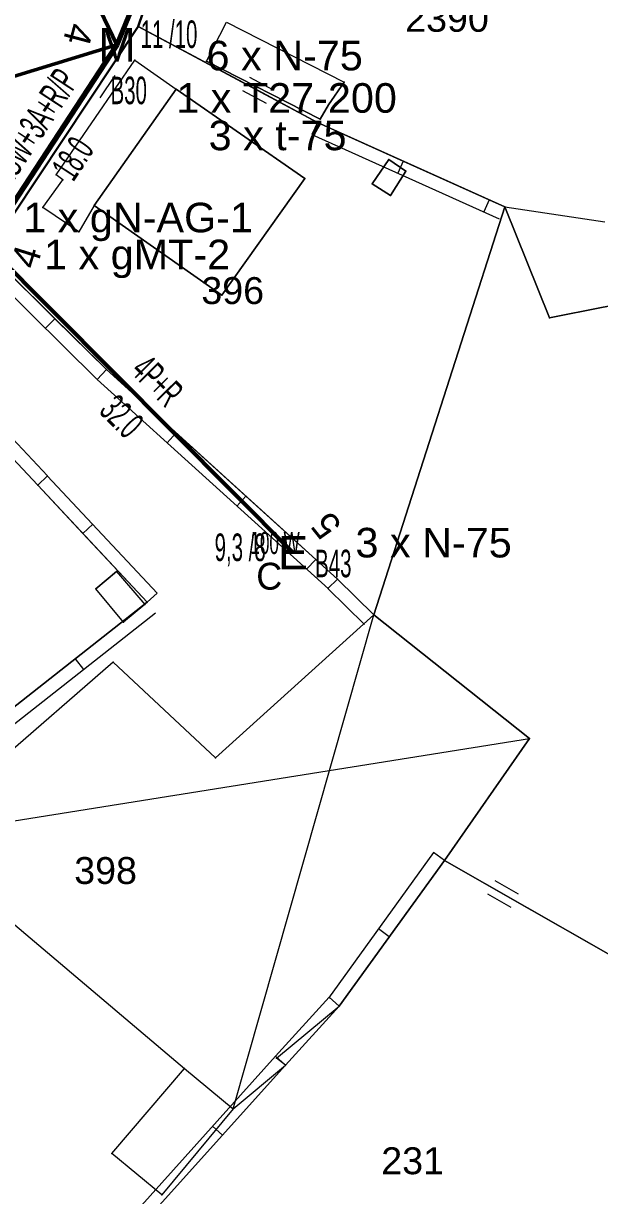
# Model space of a CAD drawing. Header units: millimetres. Extents: x 614452 to 616952, y 4151662 to 4153442.
# Drawn here: x 615490.6 to 615533.4, y 4152348.2 to 4152435.4 of the extents above; entities that cross this region are included whole.
import ezdxf
from ezdxf.enums import TextEntityAlignment as Align
from ezdxf.xclip import XClip

# ---------------------------------------------------------------- set-up
doc = ezdxf.new("R2010")
doc.units = ezdxf.units.MM
doc.header["$XCLIPFRAME"] = 2
for name, color, linetype, lineweight in [('02_ADA_ALN_YENI', 7, 'Continuous', 30), ('03_PARSEL_ALN_ESKI', 18, 'Continuous', 0), ('03_PARSEL_ALN_YENI', 171, 'Continuous', 0), ('03_PARSEL_NO_ESKI', 5, 'Continuous', 0), ('03_PARSEL_SNR_YENI', 5, 'Continuous', 0), ('04_YAPI_ALN_TSCLSIZ', 18, 'Continuous', 0), ('04_YAPI_SNR_TSCLSZ', 77, 'Continuous', 0), ('06_DETAY_SNR_KROKI', 4, 'Continuous', 0), ('07_SNRTIP_GECERLI', 30, 'Continuous', 0), ('07_SNRTIP_SABIT', 18, 'Continuous', 0), ('DIREK_AG_YENI', 108, 'Continuous', 25), ('DIREK_OG_YENI', 10, 'Continuous', 25), ('HAT_AG_HAVAI_YENI', 3, 'Continuous', 50), ('HAT_OG_HAVAI_YENI', 1, 'Continuous', 70), ('NOKTA_PARSEL_ESKI', 6, 'Continuous', 0), ('NOKTA_PARSEL_YENI', 30, 'Continuous', 0), ('NOKTA_YAPI_TSCLSIZ', 77, 'Continuous', 0)]:
    doc.layers.add(name, color=color, linetype=linetype, lineweight=lineweight)
doc.layers.add('LAMBA_GUCU', color=4, linetype='Continuous')
doc.layers.add('Unknown_Point_Feature', color=7, linetype='Continuous')
doc.styles.add('Direk', font='B_CAD')
doc.styles.get("Standard").update_dxf_attribs({"font": 'Arial'})

# ---------------------------------------------------------------- blocks, each defined once
blk = doc.blocks.new('fggg')
at = {"layer": '02_ADA_ALN_YENI', "color": 252}
blk.add_polyline3d([(615501.322, 4152441.569, 0), (615499.15, 4152435.134, 0), (615487.976, 4152418.327, 0), (615481.492, 4152411.855, 0), (615478.021, 4152410.486, 0), (615467.473, 4152403.038, 0), (615459.57, 4152397.229, 0), (615452.83, 4152394.8, 0), (615443.707, 4152389.496, 0), (615440.424, 4152387.371, 0), (615431.101, 4152380.351, 0), (615429.739, 4152379.721, 0), (615422.327, 4152376.284, 0), (615415.694, 4152372.705, 0)], dxfattribs=at)
at = {"layer": '03_PARSEL_ALN_ESKI', "color": 252}
for p in [(615506.459, 4152415.5), (615497.012, 4152372.373), (615519.829, 4152350.789)]:
    blk.add_point(p, dxfattribs=at)
at = {"layer": '03_PARSEL_ALN_YENI', "color": 252}
for points in [[(615501.322, 4152441.569, 0), (615510.576, 4152452.946, 0), (615512.727, 4152455.927, 0), (615512.98, 4152456.695, 0), (615522.602, 4152452.034, 0), (615536.748, 4152437.86, 0), (615547.707, 4152439.396, 0), (615547.072, 4152429.356, 0), (615540.646, 4152415.484, 0), (615533.686, 4152414.26, 0), (615529.706, 4152413.477, 0), (615526.38, 4152421.739, 0), (615512.461, 4152428.01, 0), (615499.15, 4152435.134, 0), (615501.322, 4152441.569, 0)], [(615513.944, 4152394.051, 0), (615496.776, 4152409.62, 0), (615487.976, 4152418.327, 0), (615499.15, 4152435.134, 0), (615512.461, 4152428.01, 0), (615526.38, 4152421.739, 0), (615516.662, 4152391.388, 0), (615513.944, 4152394.051, 0)], [(615543.236, 4152360.953, 0), (615521.898, 4152373.119, 0), (615528.229, 4152382.203, 0), (615516.662, 4152391.388, 0), (615526.38, 4152421.739, 0), (615529.706, 4152413.477, 0), (615533.686, 4152414.26, 0), (615540.646, 4152415.484, 0), (615551.449, 4152402.123, 0), (615553.971, 4152394.953, 0), (615555.649, 4152383.688, 0), (615560.676, 4152365.877, 0), (615561.727, 4152354.005, 0), (615543.236, 4152360.953, 0)], [(615486.672, 4152342.174, 0), (615466.822, 4152366.92, 0), (615477.958, 4152375.125, 0), (615499.809, 4152392.321, 0), (615491.68, 4152401.027, 0), (615481.492, 4152411.855, 0), (615487.976, 4152418.327, 0), (615496.776, 4152409.62, 0), (615513.944, 4152394.051, 0), (615516.662, 4152391.388, 0), (615528.229, 4152382.203, 0), (615521.898, 4152373.119, 0), (615514.084, 4152362.293, 0), (615510.086, 4152357.889, 0), (615494.021, 4152340.02, 0), (615491.031, 4152336.863, 0), (615489.488, 4152338.75, 0), (615486.672, 4152342.174, 0)], [(615499.809, 4152392.321, 0), (615477.958, 4152375.125, 0), (615466.822, 4152366.92, 0), (615465.9, 4152369.976, 0), (615462.989, 4152375.154, 0), (615459.011, 4152383.527, 0), (615452.83, 4152394.8, 0), (615459.57, 4152397.229, 0), (615467.473, 4152403.038, 0), (615478.021, 4152410.486, 0), (615481.492, 4152411.855, 0), (615491.68, 4152401.027, 0), (615499.809, 4152392.321, 0)], [(615521.898, 4152373.119, 0), (615543.236, 4152360.953, 0), (615535.092, 4152346.815, 0), (615530.611, 4152333.777, 0), (615508.193, 4152337.736, 0), (615494.021, 4152340.02, 0), (615510.086, 4152357.889, 0), (615514.084, 4152362.293, 0), (615521.898, 4152373.119, 0)]]:
    blk.add_polyline3d(points, close=True, dxfattribs=at)
at = {"layer": '03_PARSEL_SNR_YENI', "color": 252}
for p, q in [((615499.15, 4152435.134, 651.069), (615501.322, 4152441.569, 650.797)), ((615499.15, 4152435.134, 0.953), (615496.382, 4152430.97, 0.953)), ((615499.236, 4152435.088, 0.953), (615499.15, 4152435.134, 0.953)), ((615508.053, 4152430.369, 0.953), (615499.236, 4152435.088, 0.953)), ((615496.382, 4152430.97, 0.953), (615490.845, 4152422.643, 0.953)), ((615497.404, 4152431.492, 0.953), (615496.297, 4152429.826, 0.953)), ((615509.2, 4152430.393, 0.953), (615507.436, 4152431.337, 0.953)), ((615508.669, 4152429.402, 0.953), (615506.906, 4152430.345, 0.953)), ((615512.461, 4152428.01, 0.953), (615508.053, 4152430.369, 0.953)), ((615512.461, 4152428.01, 0.953), (615512.05, 4152427.098, 0.953)), ((615512.461, 4152428.01, 0.953), (615518.843, 4152425.135, 0.953)), ((615512.05, 4152427.098, 0.953), (615525.969, 4152420.827, 0.953)), ((615518.843, 4152425.135, 0.953), (615518.432, 4152424.223, 0.953)), ((615518.843, 4152425.135, 0.953), (615525.225, 4152422.259, 0.953)), ((615490.845, 4152422.643, 0.953), (615488.077, 4152418.479, 0.953)), ((615525.225, 4152422.259, 0.953), (615524.815, 4152421.348, 0.953)), ((615525.225, 4152422.259, 0.953), (615526.38, 4152421.739, 0.953)), ((615487.976, 4152418.327, 0.953), (615492.952, 4152413.404, 0.953)), ((615487.273, 4152417.616, 0.953), (615496.073, 4152408.909, 0.953)), ((615492.952, 4152413.404, 0.953), (615492.249, 4152412.693, 0.953)), ((615492.952, 4152413.404, 0.953), (615496.776, 4152409.62, 0.953)), ((615492.408, 4152401.712, 0.953), (615482.22, 4152412.54, 0.953)), ((615496.776, 4152409.62, 0.953), (615496.104, 4152408.879, 0.953)), ((615496.776, 4152409.62, 0.953), (615501.961, 4152404.918, 0.953)), ((615496.104, 4152408.879, 0.953), (615513.272, 4152393.31, 0.953)), ((615491.68, 4152401.027, 0.953), (615486.883, 4152406.125, 0.953)), ((615501.961, 4152404.918, 0.953), (615501.29, 4152404.177, 0.953)), ((615501.961, 4152404.918, 0.953), (615507.147, 4152400.215, 0.953)), ((615491.68, 4152401.027, 0.953), (615492.408, 4152401.712, 0.953)), ((615500.54, 4152393.003, 0.953), (615492.411, 4152401.709, 0.953)), ((615495.032, 4152397.437, 0.953), (615491.68, 4152401.027, 0.953)), ((615507.147, 4152400.215, 0.953), (615506.475, 4152399.474, 0.953)), ((615507.147, 4152400.215, 0.953), (615512.332, 4152395.513, 0.953)), ((615495.032, 4152397.437, 0.953), (615495.763, 4152398.12, 0.953)), ((615499.809, 4152392.321, 0.953), (615495.032, 4152397.437, 0.953)), ((615512.332, 4152395.513, 0.953), (615511.66, 4152394.772, 0.953)), ((615512.332, 4152395.513, 0.953), (615513.944, 4152394.051, 0.953)), ((615513.944, 4152394.051, 0.953), (615513.244, 4152393.337, 0.953)), ((615513.944, 4152394.051, 0.953), (615516.662, 4152391.388, 0.953)), ((615499.809, 4152392.321, 0.953), (615500.54, 4152393.003, 0.953)), ((615513.244, 4152393.337, 0.953), (615515.962, 4152390.674, 0.953)), ((615494.461, 4152388.112, 0.953), (615499.809, 4152392.321, 0.953)), ((615478.576, 4152374.339, 0.953), (615500.427, 4152391.535, 0.953)), ((615488.96, 4152383.783, 0.953), (615494.461, 4152388.112, 0.953)), ((615494.461, 4152388.112, 0.953), (615495.079, 4152387.326, 0.953)), ((615521.087, 4152373.704, 0.953), (615513.273, 4152362.878, 0.953)), ((615521.898, 4152373.119, 0.953), (615521.087, 4152373.704, 0.953)), ((615521.898, 4152373.119, 0.953), (615517.801, 4152367.443, 0.953)), ((615521.898, 4152373.119, 0.953), (615526.242, 4152370.642, 0.953)), ((615525.652, 4152371.626, 0.953), (615527.389, 4152370.636, 0.953)), ((615525.094, 4152370.649, 0.953), (615526.832, 4152369.659, 0.953)), ((615526.242, 4152370.642, 0.953), (615534.929, 4152365.689, 0.953)), ((615517.801, 4152367.443, 0.953), (615514.084, 4152362.293, 0.953)), ((615517.801, 4152367.443, 0.953), (615516.99, 4152368.028, 0.953)), ((615513.344, 4152362.965, 0.953), (615509.346, 4152358.561, 0.953)), ((615514.084, 4152362.293, 0.953), (615513.344, 4152362.965, 0.953)), ((615514.084, 4152362.293, 0.953), (615510.086, 4152357.889, 0.953)), ((615509.342, 4152358.558, 0.953), (615493.277, 4152340.689, 0.953)), ((615510.086, 4152357.889, 0.953), (615509.342, 4152358.558, 0.953)), ((615510.086, 4152357.889, 0.953), (615505.406, 4152352.683, 0.953)), ((615505.406, 4152352.683, 0.953), (615504.662, 4152353.352, 0.953)), ((615505.406, 4152352.683, 0.953), (615500.726, 4152347.478, 0.953))]:
    blk.add_line(p, q, dxfattribs=at)
for p in [(615499.15, 4152435.134, 651.069), (615499.15, 4152435.134, 651.069), (615512.461, 4152428.01, 647.499), (615512.461, 4152428.01, 647.499), (615526.38, 4152421.739, 643.643), (615496.776, 4152409.62, 648.737), (615496.776, 4152409.62, 648.737), (615491.68, 4152401.027, 648.365), (615491.68, 4152401.027, 648.365), (615513.944, 4152394.051, 645.147), (615513.944, 4152394.051, 645.147), (615499.809, 4152392.321, 646.833), (615499.809, 4152392.321, 646.833), (615516.662, 4152391.388, 641.725), (615521.898, 4152373.119, 645.866), (615521.898, 4152373.119, 645.866), (615514.084, 4152362.293, 643.596), (615514.084, 4152362.293, 643.596), (615510.086, 4152357.889, 642.368), (615510.086, 4152357.889, 642.368)]:
    blk.add_point(p, dxfattribs=at)
at = {"layer": '04_YAPI_ALN_TSCLSIZ', "color": 252}
for points in [[(615512.653, 4152428.247, 0), (615504.219, 4152432.554, 0), (615505.708, 4152435.469, 0), (615514.458, 4152431.001, 0), (615513.28, 4152429.308, 0), (615512.653, 4152428.247, 0)], [(615494.722, 4152419.872, 0), (615492.053, 4152421.668, 0), (615493.543, 4152423.747, 0), (615493.036, 4152424.115, 0), (615498.88, 4152432.647, 0), (615501.963, 4152430.476, 0), (615495.872, 4152421.826, 0), (615494.722, 4152419.872, 0)], [(615511.532, 4152423.823, 0), (615505.354, 4152415.149, 0), (615495.872, 4152421.826, 0), (615501.963, 4152430.476, 0), (615511.532, 4152423.823, 0)], [(615519.036, 4152424.392, 0), (615517.888, 4152422.565, 0), (615516.527, 4152423.448, 0), (615517.773, 4152425.24, 0), (615519.036, 4152424.392, 0)], [(615498.058, 4152390.837, 0), (615495.988, 4152393.315, 0), (615497.533, 4152394.606, 0), (615499.644, 4152392.162, 0), (615498.058, 4152390.837, 0)], [(615500.894, 4152348.257, 0), (615497.186, 4152351.336, 0), (615502.586, 4152357.653, 0), (615506.203, 4152354.649, 0), (615500.894, 4152348.257, 0)]]:
    blk.add_polyline3d(points, close=True, dxfattribs=at)
at = {"layer": '04_YAPI_SNR_TSCLSZ', "color": 252}
for p, q in [((615504.219, 4152432.554, 648.258), (615505.708, 4152435.469)), ((615505.708, 4152435.469), (615514.458, 4152431.001, 645.93)), ((615493.036, 4152424.115, 647.881), (615498.88, 4152432.647, 650.082)), ((615498.88, 4152432.647, 650.082), (615501.963, 4152430.476, 651.524)), ((615504.219, 4152432.554, 648.258), (615512.653, 4152428.247, 647.887)), ((615513.28, 4152429.308, 646.196), (615514.458, 4152431.001, 645.93)), ((615501.963, 4152430.476, 651.524), (615495.872, 4152421.826)), ((615511.532, 4152423.823, 644.573), (615501.963, 4152430.476, 651.524)), ((615512.653, 4152428.247, 647.887), (615513.28, 4152429.308, 646.196)), ((615517.773, 4152425.24, 644.788), (615516.527, 4152423.448, 644.549)), ((615519.036, 4152424.392, 646.046), (615517.773, 4152425.24, 644.788)), ((615493.543, 4152423.747, 648.181), (615493.036, 4152424.115, 647.881)), ((615517.888, 4152422.565, 647.122), (615519.036, 4152424.392, 646.046)), ((615492.053, 4152421.668, 648.615), (615493.543, 4152423.747, 648.181)), ((615505.354, 4152415.149, 645.3), (615511.532, 4152423.823, 644.573)), ((615516.527, 4152423.448, 644.549), (615517.888, 4152422.565, 647.122)), ((615494.722, 4152419.872, 648.524), (615492.053, 4152421.668, 648.615)), ((615495.872, 4152421.826), (615494.722, 4152419.872, 648.524)), ((615495.872, 4152421.826), (615505.354, 4152415.149, 645.3)), ((615497.533, 4152394.606, 644.812), (615495.988, 4152393.315)), ((615497.533, 4152394.606, 644.812), (615499.644, 4152392.162, 643.573)), ((615498.058, 4152390.837, 644.302), (615495.988, 4152393.315)), ((615499.644, 4152392.162, 643.573), (615498.058, 4152390.837, 644.302)), ((615516.662, 4152391.388, 641.725), (615504.883, 4152380.751, 642.194)), ((615506.203, 4152354.649, 641.901), (615516.662, 4152391.388, 641.725)), ((615528.229, 4152382.203, 642.472), (615516.662, 4152391.388, 641.725)), ((615497.292, 4152387.859, 642.304), (615482.296, 4152374.837, 644.245)), ((615504.883, 4152380.751, 642.194), (615497.292, 4152387.859, 642.304)), ((615482.296, 4152374.837, 644.245), (615528.229, 4152382.203, 642.472)), ((615521.898, 4152373.119, 645.866), (615528.229, 4152382.203, 642.472)), ((615482.296, 4152374.837, 644.245), (615502.586, 4152357.653, 640.97)), ((615514.084, 4152362.293, 643.596), (615521.898, 4152373.119, 645.866)), ((615509.415, 4152358.418, 641.866), (615514.084, 4152362.293, 643.596)), ((615506.203, 4152354.649, 641.901), (615510.086, 4152357.889, 642.368)), ((615510.086, 4152357.889, 642.368), (615509.415, 4152358.418, 641.866)), ((615497.186, 4152351.336, 640.603), (615502.586, 4152357.653, 640.97)), ((615502.586, 4152357.653, 640.97), (615506.203, 4152354.649, 641.901)), ((615506.203, 4152354.649, 641.901), (615500.894, 4152348.257)), ((615500.894, 4152348.257), (615497.186, 4152351.336, 640.603))]:
    blk.add_line(p, q, dxfattribs=at)
at = {"layer": '06_DETAY_SNR_KROKI', "color": 252}
blk.add_line((615526.38, 4152421.739, 643.643), (615533.807, 4152420.604, 641.062), dxfattribs=at)
at = {"layer": '07_SNRTIP_GECERLI', "color": 252}
for points in [[(615526.38, 4152421.739, 643.643), (615516.662, 4152391.388, 0)], [(615533.686, 4152414.26, 639.286), (615529.706, 4152413.477, 0), (615526.38, 4152421.739, 643.643)]]:
    blk.add_polyline3d(points, dxfattribs=at)
at = {"layer": '07_SNRTIP_SABIT', "color": 252}
for points in [[(615499.15, 4152435.134, 651.069), (615501.322, 4152441.569, 650.797), (615510.576, 4152452.946, 650.445), (615512.727, 4152455.927, 0), (615512.98, 4152456.695, 650.445)], [(615499.15, 4152435.134, 651.069), (615487.976, 4152418.327, 651.281)], [(615499.15, 4152435.134, 651.069), (615512.461, 4152428.01, 647.499), (615526.38, 4152421.739, 643.643)], [(615487.976, 4152418.327, 651.281), (615496.776, 4152409.62, 648.737), (615513.944, 4152394.051, 645.147), (615516.662, 4152391.388, 645.147)], [(615499.809, 4152392.321, 646.833), (615491.68, 4152401.027, 648.365), (615481.492, 4152411.855, 651.222)], [(615466.822, 4152366.92, 645.889), (615477.958, 4152375.125, 646.031), (615499.809, 4152392.321, 646.833)], [(615516.662, 4152391.388, 0), (615528.229, 4152382.203, 645.383)], [(615528.229, 4152382.203, 645.383), (615521.898, 4152373.119, 645.866)], [(615521.898, 4152373.119, 645.866), (615514.084, 4152362.293, 643.596), (615510.086, 4152357.889, 0), (615494.021, 4152340.02, 642.764)], [(615543.236, 4152360.953, 634.605), (615521.898, 4152373.119, 645.866)]]:
    blk.add_polyline3d(points, dxfattribs=at)
at = {"layer": 'NOKTA_PARSEL_ESKI', "color": 252}
blk.add_point((615529.706, 4152413.477), dxfattribs=at)
at = {"layer": 'NOKTA_PARSEL_YENI', "color": 252}
for p in [(615499.15, 4152435.134, 651.069), (615512.461, 4152428.01, 647.499), (615526.38, 4152421.739, 643.643), (615496.776, 4152409.62, 648.737), (615491.68, 4152401.027, 648.365), (615513.944, 4152394.051, 645.147), (615499.809, 4152392.321, 646.833), (615516.662, 4152391.388, 641.725), (615528.229, 4152382.203, 642.472), (615521.898, 4152373.119, 645.866), (615514.084, 4152362.293, 643.596), (615510.086, 4152357.889, 642.368)]:
    blk.add_point(p, dxfattribs=at)
at = {"layer": 'NOKTA_YAPI_TSCLSIZ', "color": 252}
for p in [(615498.88, 4152432.647, 650.082), (615504.219, 4152432.554, 648.258), (615514.458, 4152431.001, 645.93), (615501.963, 4152430.476, 651.524), (615513.28, 4152429.308, 646.196), (615512.653, 4152428.247, 647.887), (615517.773, 4152425.24, 644.788), (615493.036, 4152424.115, 647.881), (615519.036, 4152424.392, 646.046), (615493.543, 4152423.747, 648.181), (615511.532, 4152423.823, 644.573), (615516.527, 4152423.448, 644.549), (615517.888, 4152422.565, 647.122), (615492.053, 4152421.668, 648.615), (615495.872, 4152421.826), (615494.722, 4152419.872, 648.524), (615505.354, 4152415.149, 645.3), (615497.533, 4152394.606, 644.812), (615495.988, 4152393.315), (615499.644, 4152392.162, 643.573), (615498.058, 4152390.837, 644.302), (615497.292, 4152387.859, 642.304), (615504.883, 4152380.751, 642.194), (615509.415, 4152358.418, 641.866), (615502.586, 4152357.653, 640.97), (615506.203, 4152354.649, 641.901), (615497.186, 4152351.336, 640.603), (615500.894, 4152348.257)]:
    blk.add_point(p, dxfattribs=at)
at = {"layer": '03_PARSEL_NO_ESKI', "color": 252}
for s, p in [('2390', (615518.984, 4152434.747)), ('396', (615503.834, 4152414.5)), ('398', (615494.387, 4152371.373)), ('231', (615517.204, 4152349.789))]:
    blk.add_text(s, height=2, dxfattribs=at).set_placement(p)

msp = doc.modelspace()

# ---------------------------------------------------------------- linework, layer by layer
at = {"layer": 'HAT_AG_HAVAI_YENI'}
for p, q in [((615486.798, 4152456.149), (615497.56, 4152433.775)), ((615497.56, 4152433.775), (615474.895, 4152426.84)), ((615487.845, 4152418.936), (615510.652, 4152396.009))]:
    msp.add_line(p, q, dxfattribs=at)
at = {"layer": 'HAT_OG_HAVAI_YENI'}
for p, q in [((615514.994, 4152476.479), (615497.56, 4152433.775)), ((615497.56, 4152433.775), (615487.845, 4152418.936))]:
    msp.add_line(p, q, dxfattribs=at)

# ---------------------------------------------------------------- block references
ref = msp.add_blockref('fggg', (0, 0))
XClip(ref).set_block_clipping_path([(615240.7433106549, 4153442.5), (615240.7433106545, 4152542.5), (614452.5, 4152542.5), (614452.5, 4151662.5), (616764.340303037, 4151662.5), (616764.340303037, 4152542.5), (616327.5, 4152542.5), (616327.5, 4153442.5)])

# ---------------------------------------------------------------- texts
at = {"layer": 'DIREK_AG_YENI', "color": 32, "style": 'Direk'}
msp.add_text('5', height=2, rotation=128.65224, dxfattribs=at).set_placement((615513.098, 4152398.016), align=Align.MIDDLE_CENTER)
at = {"layer": 'DIREK_AG_YENI', "width": 0.53}
for s, p in [('9,3 /8', (615506.72, 4152396.411)), ('B43', (615513.641, 4152395.208))]:
    msp.add_text(s, height=2.05, dxfattribs=at).set_placement(p, align=Align.MIDDLE_CENTER)
at = {"layer": 'DIREK_AG_YENI', "style": 'Direk'}
msp.add_text('E', height=2.5, dxfattribs=at).set_placement((615510.652, 4152396.009), align=Align.MIDDLE_CENTER)
at = {"layer": 'DIREK_AG_YENI', "color": 4, "style": 'Direk'}
msp.add_text('C', height=2, dxfattribs=at).set_placement((615508.88, 4152394.259), align=Align.MIDDLE_CENTER)
at = {"layer": 'DIREK_OG_YENI', "color": 32, "style": 'Direk'}
for rotation, p in [(615.16905, (615494.7, 4152434.545)), (432.54783, (615490.819, 4152418.017))]:
    msp.add_text('4', height=2, rotation=rotation, dxfattribs=at).set_placement(p, align=Align.MIDDLE_CENTER)
at = {"layer": 'DIREK_OG_YENI', "width": 0.53}
for s, p in [('11 /10', (615501.43, 4152434.565)), ('B30', (615498.439, 4152430.387))]:
    msp.add_text(s, height=2.05, dxfattribs=at).set_placement(p, align=Align.MIDDLE_CENTER)
at = {"layer": 'DIREK_OG_YENI', "style": 'Direk'}
msp.add_text('M', height=2.5, dxfattribs=at).set_placement((615497.56, 4152433.775), align=Align.MIDDLE_CENTER)
at = {"layer": 'HAT_AG_HAVAI_YENI', "lineweight": 30, "width": 0.53}
msp.add_text('4P+R', height=2.05, rotation=314.84966, dxfattribs=at).set_placement((615499.851, 4152408.072, 307755.326), align=Align.CENTER)
msp.add_text('32.0', height=2.05, rotation=314.84966, dxfattribs=at).set_placement((615498.646, 4152406.873, 307755.326), align=Align.TOP_CENTER)
at = {"layer": 'HAT_OG_HAVAI_YENI', "lineweight": 30, "width": 0.53}
msp.add_text('3xSW+3A+R/P', height=2.05, rotation=416.78748, dxfattribs=at).set_placement((615491.991, 4152426.821, 307743.922), align=Align.CENTER)
msp.add_text('18.0', height=2.05, rotation=416.78748, dxfattribs=at).set_placement((615493.414, 4152425.89, 307743.922), align=Align.TOP_CENTER)
at = {"layer": 'LAMBA_GUCU', "width": 0.55}
msp.add_text('100 W', height=1.65, dxfattribs=at).set_placement((615509.314, 4152396.734), align=Align.MIDDLE_CENTER)
at = {"layer": 'Unknown_Point_Feature', "color": 0}
for s, p in [('6 x N-75', (615504.219, 4152431.875)), ('1 x T27-200', (615501.967, 4152428.726)), ('3 x t-75', (615504.376, 4152425.939)), ('1 x gN-AG-1', (615490.595, 4152419.832)), ('1 x gMT-2', (615492.144, 4152417.087)), ('3 x N-75', (615515.288, 4152395.655))]:
    msp.add_text(s, height=2.2, dxfattribs=at).set_placement(p)

doc.saveas('drawing.dxf')
